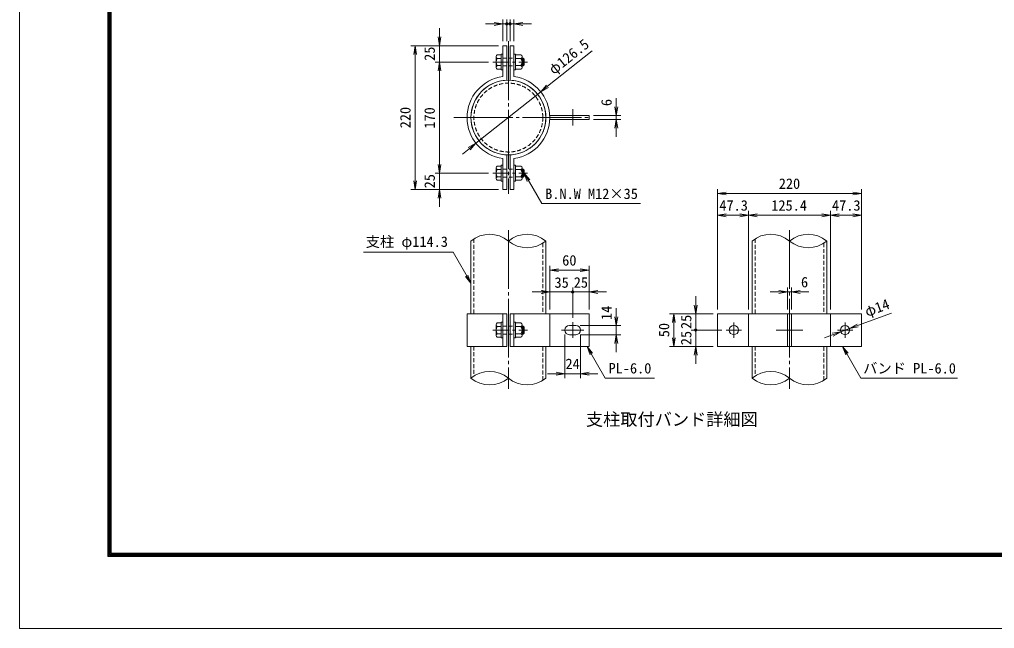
# Model space of a CAD drawing. Units: millimetres, scale not verified, with parts at other scales. Extents: x -6299 to 6301, y -4455 to 4455.
# Drawn here: x -6299 to -1829, y -4455 to -1660 of the extents above; entities that cross this region are included whole.
import ezdxf
from ezdxf.enums import TextEntityAlignment as Align

# ---------------------------------------------------------------- set-up
doc = ezdxf.new("R2010")
doc.units = ezdxf.units.MM
doc.header["$LTSCALE"] = 15
for name, pattern in [('CHAIN1', [8, 5, -1, 1, -1]), ('DASHED1', [1.8, 1.2, -0.6]), ('LONG_CHAIN', [21, 18, -1, 1, -1])]:
    doc.linetypes.add(name, pattern=pattern)
for name, color, linetype, lineweight in [('0-0_D-STR-TXT', 7, 'Continuous', 9), ('0-1_D-TTL', 7, 'Continuous', 9), ('0-2_D-TTL-TXT', 7, 'Continuous', 9), ('0-4_D-STR-DIM', 7, 'Continuous', 9), ('0-5_0', 7, 'Continuous', 9), ('0-7_D-BMK', 2, 'LONG_CHAIN', 9), ('0-8_D-STR3', 3, 'Continuous', 9), ('0-9_GR', 7, 'Continuous', 9), ('0-A_CENTER', 2, 'CHAIN1', 9)]:
    doc.layers.add(name, color=color, linetype=linetype, lineweight=lineweight)
doc.styles.add('ＭＳ ゴシック', font='')
doc.styles.get('ＭＳ ゴシック').set_extended_font_data('MS Gothic')

# ---------------------------------------------------------------- blocks, each defined once
blk = doc.blocks.new('_Open')
at = {"layer": '0-5_0'}
blk.add_line((-15, 2.5), (0, 0), dxfattribs=at)
blk.add_lwpolyline([(-15, -2.5), (0, 0), (-15, 0)], dxfattribs=at)
blk = doc.blocks.new('_DotSmall')
at = {"layer": '0-5_0'}
for p, q in [((1.119, 1.5), (-1.119, 1.5)), ((1.834, -0.371), (-1.834, -0.371))]:
    blk.add_line(p, q, dxfattribs=at)
for points in [[(1.875, 0), (1.86, 0.235), (1.816, 0.466), (1.743, 0.69), (1.643, 0.903), (1.517, 1.102), (1.367, 1.284), (1.195, 1.445), (1.005, 1.583), (0.798, 1.697), (0.579, 1.783), (0.351, 1.842), (0.118, 1.871), (-0.118, 1.871), (-0.351, 1.842), (-0.579, 1.783), (-0.798, 1.697), (-1.005, 1.583), (-1.195, 1.445), (-1.367, 1.284), (-1.517, 1.102), (-1.643, 0.903), (-1.743, 0.69), (-1.816, 0.466), (-1.86, 0.235), (-1.875, 0), (0, 0)], [(-1.875, 0), (-1.86, -0.235), (-1.816, -0.466), (-1.743, -0.69), (-1.643, -0.903), (-1.517, -1.102), (-1.367, -1.284), (-1.195, -1.445), (-1.005, -1.583), (-0.798, -1.697), (-0.579, -1.783), (-0.351, -1.842), (-0.118, -1.871), (0.118, -1.871), (0.351, -1.842), (0.579, -1.783), (0.798, -1.697), (1.005, -1.583), (1.195, -1.445), (1.367, -1.284), (1.517, -1.102), (1.643, -0.903), (1.743, -0.69), (1.816, -0.466), (1.86, -0.235), (1.875, 0), (0, 0)]]:
    blk.add_lwpolyline(points, close=True, dxfattribs=at)

msp = doc.modelspace()

# ---------------------------------------------------------------- linework, layer by layer
at = {"layer": '0-0_D-STR-TXT'}
for points in [[(-3452.19, -2505.38), (-3904.62, -2505.38), (-3984.28, -2367.39)], [(-4722.29, -2728.25), (-4311.81, -2728.25), (-4230.33, -2869.38)], [(-3387.6, -3305.96), (-3613.59, -3305.96), (-3696.41, -3162.52)], [(-1998.48, -3305.96), (-2441.85, -3305.96), (-2524.67, -3162.52)]]:
    msp.add_lwpolyline(points, dxfattribs=at)
at = {"layer": '0-1_D-TTL', "color": 2}
msp.add_lwpolyline([(-6299.16, 4454.87), (6300.84, 4454.87), (6300.84, -4455.13), (-6299.16, -4455.13)], close=True, dxfattribs=at)
at = {"layer": '0-1_D-TTL'}
for points in [[(-5894.16, 4124.87), (5895.84, 4124.87), (5895.84, -4125.13), (-5894.16, -4125.13)], [(-5890.41, 4121.12), (5892.09, 4121.12), (5892.09, -4121.38), (-5890.41, -4121.38)], [(-5886.66, 4117.37), (5888.34, 4117.37), (5888.34, -4117.63), (-5886.66, -4117.63)], [(-5882.91, 4113.62), (5884.59, 4113.62), (5884.59, -4113.88), (-5882.91, -4113.88)], [(-5879.16, 4109.87), (5880.84, 4109.87), (5880.84, -4110.13), (-5879.16, -4110.13)]]:
    msp.add_lwpolyline(points, close=True, dxfattribs=at)
at = {"layer": '0-4_D-STR-DIM'}
for p, q in [((-4123.38, -1680.66), (-4163.38, -1680.66)), ((-4065.38, -1680.66), (-4105.38, -1680.66)), ((-4050.38, -1680.66), (-4090.38, -1680.66)), ((-4083.38, -1760.66), (-4083.38, -1660.66)), ((-4083.38, -1680.66), (-4065.38, -1680.66)), ((-4065.38, -1760.62), (-4065.38, -1660.66)), ((-4065.38, -1760.62), (-4065.38, -1660.66)), ((-4050.38, -1680.66), (-4065.38, -1680.66)), ((-4065.38, -1680.66), (-4025.38, -1680.66)), ((-4050.38, -1760.66), (-4050.38, -1660.66)), ((-4050.38, -1760.62), (-4050.38, -1660.66)), ((-4050.38, -1680.66), (-4010.38, -1680.66)), ((-4032.38, -1680.66), (-4050.38, -1680.66)), ((-4032.38, -1760.66), (-4032.38, -1660.66)), ((-3992.38, -1680.66), (-3952.38, -1680.66)), ((-4373.89, -1740.66), (-4373.89, -1700.66)), ((-4103.38, -1780.66), (-4505.33, -1780.66)), ((-4103.38, -1780.66), (-4393.89, -1780.66)), ((-4373.89, -1855.66), (-4373.89, -1780.66)), ((-4485.33, -2400.66), (-4485.33, -1820.66)), ((-3673.8, -1803.83), (-3878.5, -1967.1)), ((-4149.28, -1855.66), (-4393.89, -1855.66)), ((-4149.28, -1855.66), (-4393.89, -1855.66)), ((-4373.89, -2325.66), (-4373.89, -1895.66)), ((-4373.89, -1895.66), (-4373.89, -1935.66)), ((-4206.46, -2228.69), (-3909.77, -1992.05)), ((-3563.13, -2061.66), (-3563.13, -2021.66)), ((-3668.13, -2101.66), (-3543.13, -2101.66)), ((-3668.13, -2119.66), (-3543.13, -2119.66)), ((-3563.13, -2119.66), (-3563.13, -2101.66)), ((-3563.13, -2159.66), (-3563.13, -2199.66)), ((-4237.73, -2253.63), (-4269, -2278.57)), ((-4373.89, -2325.66), (-4373.89, -2285.66)), ((-4149.28, -2365.66), (-4393.89, -2365.66)), ((-4149.28, -2365.66), (-4393.89, -2365.66)), ((-4373.89, -2440.66), (-4373.89, -2365.66)), ((-4103.38, -2440.66), (-4505.33, -2440.66)), ((-4103.38, -2440.66), (-4393.89, -2440.66)), ((-3099.3, -2990.79), (-3099.3, -2438.89)), ((-2439.3, -2990.79), (-2439.3, -2438.89)), ((-4373.89, -2480.66), (-4373.89, -2520.66)), ((-3059.3, -2458.89), (-2479.3, -2458.89)), ((-3099.3, -2990.79), (-3099.3, -2538.89)), ((-2957.4, -2990.79), (-2957.4, -2538.89)), ((-2957.4, -2990.79), (-2957.4, -2538.89)), ((-2581.2, -2990.79), (-2581.2, -2538.89)), ((-2581.2, -2990.79), (-2581.2, -2538.89)), ((-2439.3, -2990.79), (-2439.3, -2538.89)), ((-3059.3, -2558.89), (-2997.4, -2558.89)), ((-2917.4, -2558.89), (-2621.2, -2558.89)), ((-2541.2, -2558.89), (-2479.3, -2558.89)), ((-3868.13, -2990.79), (-3868.13, -2790.79)), ((-3728.13, -2810.79), (-3828.13, -2810.79)), ((-3688.13, -2990.79), (-3688.13, -2790.79)), ((-3868.13, -2990.79), (-3868.13, -2890.79)), ((-3763.13, -3029.79), (-3763.13, -2890.75)), ((-3763.13, -3029.79), (-3763.13, -2890.79)), ((-3688.13, -2990.79), (-3688.13, -2890.75)), ((-2778.3, -2990.79), (-2778.3, -2890.75)), ((-2760.3, -2990.79), (-2760.3, -2890.75)), ((-3908.13, -2910.79), (-3948.13, -2910.79)), ((-3763.13, -2910.79), (-3868.13, -2910.79)), ((-3728.13, -2910.75), (-3763.13, -2910.75)), ((-3763.13, -2910.79), (-3723.13, -2910.79)), ((-3688.13, -2910.75), (-3728.13, -2910.75)), ((-3648.13, -2910.75), (-3608.13, -2910.75)), ((-3199.3, -2970.79), (-3199.3, -2930.79)), ((-2818.3, -2910.75), (-2858.3, -2910.75)), ((-2778.3, -2910.75), (-2760.3, -2910.75)), ((-2720.3, -2910.75), (-2680.3, -2910.75)), ((-3563.13, -3024.79), (-3563.13, -2984.79)), ((-3119.3, -3010.79), (-3319.3, -3010.79)), ((-3119.3, -3010.79), (-3219.3, -3010.79)), ((-3199.3, -3010.79), (-3199.3, -3050.79)), ((-2301.26, -3007.66), (-2457.03, -3064.78)), ((-3728.26, -3064.79), (-3543.13, -3064.79)), ((-3563.13, -3106.79), (-3563.13, -3064.79)), ((-3299.3, -3120.79), (-3299.3, -3050.79)), ((-3199.3, -3050.79), (-3199.3, -3085.79)), ((-2534.02, -3093.02), (-2494.58, -3078.56)), ((-3799.13, -3105.79), (-3799.13, -3305.79)), ((-3728.26, -3106.79), (-3543.13, -3106.79)), ((-3727.13, -3105.79), (-3727.13, -3305.79)), ((-3079.3, -3085.79), (-3219.3, -3085.79)), ((-3079.3, -3085.79), (-3219.3, -3085.79)), ((-3199.3, -3120.79), (-3199.3, -3085.79)), ((-3199.3, -3160.79), (-3199.3, -3120.79)), ((-2571.57, -3106.79), (-2609.12, -3120.56)), ((-3563.13, -3146.79), (-3563.13, -3186.79)), ((-3119.3, -3160.79), (-3319.3, -3160.79)), ((-3119.3, -3160.79), (-3219.3, -3160.79)), ((-3199.3, -3200.79), (-3199.3, -3240.79)), ((-3839.13, -3285.79), (-3879.13, -3285.79)), ((-3799.13, -3285.79), (-3727.13, -3285.79)), ((-3687.13, -3285.79), (-3647.13, -3285.79))]:
    msp.add_line(p, q, dxfattribs=at)
at = {"layer": '0-5_0'}
for p, q in [((-4083.38, -1922.63), (-4083.38, -1780.66)), ((-4065.38, -1780.66), (-4083.38, -1780.66)), ((-4065.38, -1939.07), (-4065.38, -1780.66)), ((-4050.38, -1939.07), (-4050.38, -1780.66)), ((-4050.38, -1780.66), (-4032.38, -1780.66)), ((-4032.38, -1922.63), (-4032.38, -1780.66)), ((-4114.28, -1830.98), (-4114.28, -1880.34)), ((-4109.57, -1822.81), (-4090.28, -1822.81)), ((-4090.28, -1819.66), (-4090.28, -1891.66)), ((-4090.28, -1819.66), (-4083.38, -1819.66)), ((-4032.38, -1819.66), (-4025.48, -1819.66)), ((-4025.48, -1819.66), (-4025.48, -1891.66)), ((-4000.2, -1822.81), (-4025.48, -1822.81)), ((-3995.48, -1830.98), (-3995.48, -1880.34)), ((-4109.57, -1839.15), (-4090.28, -1839.15)), ((-4109.57, -1872.17), (-4090.28, -1872.17)), ((-4000.2, -1839.15), (-4025.48, -1839.15)), ((-4000.2, -1872.17), (-4025.48, -1872.17)), ((-3995.48, -1837.66), (-3989.78, -1837.66)), ((-3995.48, -1842.16), (-3985.28, -1842.16)), ((-3995.48, -1869.16), (-3985.28, -1869.16)), ((-3995.48, -1873.66), (-3989.78, -1873.66)), ((-3989.78, -1837.66), (-3989.78, -1873.66)), ((-3989.78, -1837.66), (-3985.28, -1842.16)), ((-3989.78, -1873.66), (-3985.28, -1869.16)), ((-3985.28, -1842.16), (-3985.28, -1869.16)), ((-4109.57, -1888.51), (-4090.28, -1888.51)), ((-4090.28, -1891.66), (-4083.38, -1891.66)), ((-4032.38, -1891.66), (-4025.48, -1891.66)), ((-4000.2, -1888.51), (-4025.48, -1888.51)), ((-3868.35, -2101.66), (-3688.13, -2101.66)), ((-3868.35, -2119.66), (-3688.13, -2119.66)), ((-3688.13, -2101.66), (-3688.13, -2119.66)), ((-4083.38, -2298.69), (-4083.38, -2440.66)), ((-4065.38, -2282.25), (-4065.38, -2440.66)), ((-4050.38, -2282.25), (-4050.38, -2440.66)), ((-4032.38, -2298.69), (-4032.38, -2440.66)), ((-4114.28, -2340.98), (-4114.28, -2390.34)), ((-4109.57, -2332.81), (-4090.28, -2332.81)), ((-4109.57, -2349.15), (-4090.28, -2349.15)), ((-4090.28, -2329.66), (-4090.28, -2401.66)), ((-4090.28, -2329.66), (-4083.38, -2329.66)), ((-4032.38, -2329.66), (-4025.48, -2329.66)), ((-4025.48, -2329.66), (-4025.48, -2401.66)), ((-4000.2, -2332.81), (-4025.48, -2332.81)), ((-4000.2, -2349.15), (-4025.48, -2349.15)), ((-3995.48, -2340.98), (-3995.48, -2390.34)), ((-3995.48, -2347.66), (-3989.78, -2347.66)), ((-3995.48, -2352.16), (-3985.28, -2352.16)), ((-3989.78, -2347.66), (-3989.78, -2383.66)), ((-3989.78, -2347.66), (-3985.28, -2352.16)), ((-3985.28, -2352.16), (-3985.28, -2379.16)), ((-4109.57, -2382.17), (-4090.28, -2382.17)), ((-4109.57, -2398.51), (-4090.28, -2398.51)), ((-4090.28, -2401.66), (-4083.38, -2401.66)), ((-4032.38, -2401.66), (-4025.48, -2401.66)), ((-4000.2, -2382.17), (-4025.48, -2382.17)), ((-4000.2, -2398.51), (-4025.48, -2398.51)), ((-3995.48, -2379.16), (-3985.28, -2379.16)), ((-3995.48, -2383.66), (-3989.78, -2383.66)), ((-3989.78, -2383.66), (-3985.28, -2379.16)), ((-4065.38, -2440.66), (-4083.38, -2440.66)), ((-4050.38, -2440.66), (-4032.38, -2440.66)), ((-4229.33, -2676.96), (-4229.33, -3010.79)), ((-3886.43, -2676.96), (-3886.43, -3010.79)), ((-2940.75, -2676.96), (-2940.75, -3010.79)), ((-2597.85, -2676.96), (-2597.85, -3010.79)), ((-4247.63, -3010.79), (-4065.38, -3010.79)), ((-4247.63, -3160.79), (-4247.63, -3010.79)), ((-4083.38, -3010.79), (-4083.38, -3160.79)), ((-4065.38, -3010.79), (-4065.38, -3160.79)), ((-4050.38, -3010.79), (-3688.13, -3010.79)), ((-4050.38, -3010.79), (-4050.38, -3160.79)), ((-4032.38, -3010.79), (-4032.38, -3160.79)), ((-3868.13, -3010.79), (-3868.13, -3160.79)), ((-3688.13, -3010.79), (-3688.13, -3160.79)), ((-3099.3, -3010.79), (-2439.3, -3010.79)), ((-3099.3, -3010.79), (-3099.3, -3160.79)), ((-2957.4, -3010.79), (-2957.4, -3160.79)), ((-2778.3, -3010.79), (-2778.3, -3160.79)), ((-2760.3, -3010.79), (-2760.3, -3160.79)), ((-2581.2, -3010.79), (-2581.2, -3160.79)), ((-2439.3, -3010.79), (-2439.3, -3160.79)), ((-4114.28, -3061.11), (-4114.28, -3110.47)), ((-4109.57, -3052.94), (-4090.28, -3052.94)), ((-4109.57, -3069.27), (-4090.28, -3069.27)), ((-4090.28, -3049.79), (-4090.28, -3121.79)), ((-4090.28, -3049.79), (-4083.38, -3049.79)), ((-4032.38, -3049.79), (-4025.48, -3049.79)), ((-4025.48, -3049.79), (-4025.48, -3121.79)), ((-4000.2, -3052.94), (-4025.48, -3052.94)), ((-4000.2, -3069.27), (-4025.48, -3069.27)), ((-3995.48, -3061.11), (-3995.48, -3110.47)), ((-3995.48, -3067.79), (-3989.78, -3067.79)), ((-3995.48, -3072.29), (-3985.28, -3072.29)), ((-3989.78, -3067.79), (-3989.78, -3103.79)), ((-3989.78, -3067.79), (-3985.28, -3072.29)), ((-3985.28, -3072.29), (-3985.28, -3099.29)), ((-3778.13, -3064.79), (-3748.13, -3064.79)), ((-4109.57, -3102.3), (-4090.28, -3102.3)), ((-4109.57, -3118.64), (-4090.28, -3118.64)), ((-4090.28, -3121.79), (-4083.38, -3121.79)), ((-4032.38, -3121.79), (-4025.48, -3121.79)), ((-4000.2, -3102.3), (-4025.48, -3102.3)), ((-4000.2, -3118.64), (-4025.48, -3118.64)), ((-3995.48, -3099.29), (-3985.28, -3099.29)), ((-3995.48, -3103.79), (-3989.78, -3103.79)), ((-3989.78, -3103.79), (-3985.28, -3099.29)), ((-3778.13, -3106.79), (-3748.13, -3106.79)), ((-4247.63, -3160.79), (-4065.38, -3160.79)), ((-4229.33, -3160.79), (-4229.33, -3305.96)), ((-4050.38, -3160.79), (-3688.13, -3160.79)), ((-3886.43, -3305.96), (-3886.43, -3160.79)), ((-3099.3, -3160.79), (-2439.3, -3160.79)), ((-2940.75, -3160.79), (-2940.75, -3305.96)), ((-2597.85, -3305.96), (-2597.85, -3160.79))]:
    msp.add_line(p, q, dxfattribs=at)
for centre in [(-3024.3, -3085.79), (-2514.3, -3085.79)]:
    msp.add_circle(centre, 21, dxfattribs=at)
for centre, radius, start, end in [((-4104.85, -1830.98), 9.43, 120, 240), ((-4004.91, -1830.98), 9.43, 300, 60), ((-4083.01, -1855.66), 31.27, 148.12432, 211.87568), ((-4104.85, -1880.34), 9.43, 120, 240), ((-4026.75, -1855.66), 31.27, 328.12432, 31.87568), ((-4004.91, -1880.34), 9.43, 300, 60), ((-4057.88, -2110.66), 189.75, 97.72319, 262.27681), ((-4057.88, -2110.66), 171.75, 92.50279, 267.49721), ((-4057.88, -2110.66), 171.75, 272.50279, 87.49721), ((-4057.88, -2110.66), 189.75, 277.72319, 82.27681), ((-4104.85, -2340.98), 9.43, 120, 240), ((-4083.01, -2365.66), 31.27, 148.12432, 211.87568), ((-4004.91, -2340.98), 9.43, 300, 60), ((-4026.75, -2365.66), 31.27, 328.12432, 31.87568), ((-4104.85, -2390.34), 9.43, 120, 240), ((-4004.91, -2390.34), 9.43, 300, 60), ((-4143.61, -2780.52), 134.44, 50.38442, 129.61558), ((-3972.16, -2780.52), 134.44, 50.38442, 129.61558), ((-3972.16, -2573.39), 134.44, 230.38442, 309.61558), ((-2855.02, -2780.52), 134.44, 50.38442, 129.61558), ((-2683.58, -2780.52), 134.44, 50.38442, 129.61558), ((-2683.58, -2573.39), 134.44, 230.38442, 309.61558), ((-4104.85, -3061.11), 9.43, 120, 240), ((-4083.01, -3085.79), 31.27, 148.12432, 211.87568), ((-4004.91, -3061.11), 9.43, 300, 60), ((-4026.75, -3085.79), 31.27, 328.12432, 31.87568), ((-3778.13, -3085.79), 21, 90, 270), ((-3748.13, -3085.79), 21, 270, 90), ((-4104.85, -3110.47), 9.43, 120, 240), ((-4004.91, -3110.47), 9.43, 300, 60), ((-4143.61, -3409.53), 134.44, 50.38442, 129.61558), ((-4143.61, -3202.4), 134.44, 230.38442, 309.61558), ((-3972.16, -3202.4), 134.44, 230.38442, 309.61558), ((-2855.02, -3409.53), 134.44, 50.38442, 129.61558), ((-2855.02, -3202.4), 134.44, 230.38442, 309.61558), ((-2683.58, -3202.4), 134.44, 230.38442, 309.61558)]:
    msp.add_arc(centre, radius, start, end, dxfattribs=at)
at = {"layer": '0-7_D-BMK'}
for p, q in [((-4057.88, -1760.18), (-4057.88, -2460.18)), ((-4307.88, -2110.66), (-3688.13, -2110.66)), ((-4057.88, -2626.96), (-4057.88, -3355.96)), ((-2769.3, -2626.96), (-2769.3, -3355.96)), ((-3763.13, -3049.79), (-3763.13, -3121.79)), ((-3024.3, -3050.79), (-3024.3, -3120.79)), ((-2514.3, -3050.79), (-2514.3, -3120.79)), ((-3814.13, -3085.79), (-3712.13, -3085.79)), ((-2989.3, -3085.79), (-3059.3, -3085.79)), ((-2708.12, -3085.79), (-2830.47, -3085.79)), ((-2549.3, -3085.79), (-2479.3, -3085.79))]:
    msp.add_line(p, q, dxfattribs=at)
at = {"layer": '0-8_D-STR3', "color": 4, "linetype": 'DASHED1'}
for p, q in [((-4215.83, -2667.13), (-4215.83, -3010.79)), ((-2927.25, -2667.13), (-2927.25, -3010.79)), ((-3899.93, -2686.78), (-3899.93, -3010.79)), ((-2611.35, -2686.78), (-2611.35, -3010.79)), ((-4215.83, -3160.79), (-4215.83, -3296.14)), ((-3899.93, -3315.79), (-3899.93, -3160.79)), ((-2927.25, -3160.79), (-2927.25, -3296.14)), ((-2611.35, -3315.79), (-2611.35, -3160.79))]:
    msp.add_line(p, q, dxfattribs=at)
msp.add_circle((-4057.88, -2110.66), 157.95, dxfattribs=at)
at = {"layer": '0-9_GR', "color": 4, "linetype": 'DASHED1'}
for p, q in [((-4083.38, -1837.66), (-4032.38, -1837.66)), ((-4083.38, -1873.66), (-4032.38, -1873.66)), ((-4083.38, -2347.66), (-4032.38, -2347.66)), ((-4083.38, -2383.66), (-4032.38, -2383.66)), ((-4083.38, -3067.79), (-4032.38, -3067.79)), ((-4083.38, -3103.79), (-4032.38, -3103.79))]:
    msp.add_line(p, q, dxfattribs=at)
at = {"layer": '0-9_GR', "color": 4}
msp.add_circle((-4057.88, -2110.66), 171.45, dxfattribs=at)
at = {"layer": '0-A_CENTER'}
for p, q in [((-4129.28, -1855.66), (-3970.28, -1855.66)), ((-3763.13, -2071.66), (-3763.13, -2149.66)), ((-4129.28, -2365.66), (-3970.28, -2365.66)), ((-4129.28, -3085.79), (-3970.28, -3085.79))]:
    msp.add_line(p, q, dxfattribs=at)

# ---------------------------------------------------------------- block references
at = {"layer": '0-0_D-STR-TXT', "xscale": 2.666667, "yscale": 2.666667}
for p, rotation in [((-3985.28, -2365.66), 120), ((-4229.33, -2871.11), 300), ((-3697.41, -3160.79), 120), ((-2525.67, -3160.79), 120)]:
    msp.add_blockref('_Open', p, dxfattribs=dict(at, rotation=rotation))
at = {"layer": '0-4_D-STR-DIM', "xscale": 2.666667, "yscale": 2.666667}
for name, p in [('_Open', (-4083.38, -1680.66)), ('_DotSmall', (-4065.38, -1680.66)), ('_DotSmall', (-4050.38, -1680.66)), ('_Open', (-2439.3, -2458.89)), ('_Open', (-2957.4, -2558.89)), ('_Open', (-2581.2, -2558.89)), ('_Open', (-2439.3, -2558.89)), ('_Open', (-3688.13, -2810.79)), ('_Open', (-3868.13, -2910.79)), ('_Open', (-2778.3, -2910.75)), ('_Open', (-3799.13, -3285.79))]:
    msp.add_blockref(name, p, dxfattribs=at)
for name, p, rotation in [('_DotSmall', (-4065.38, -1680.66), 180), ('_DotSmall', (-4050.38, -1680.66), 180), ('_Open', (-4032.38, -1680.66), 180), ('_Open', (-4373.89, -1780.66), 270), ('_Open', (-4485.33, -1780.66), 90), ('_Open', (-4373.89, -1855.66), 90), ('_Open', (-4373.89, -1855.66), 90), ('_Open', (-3909.77, -1992.05), 218.57641), ('_Open', (-3563.13, -2101.66), 270), ('_Open', (-3563.13, -2119.66), 90), ('_Open', (-4206.46, -2228.69), 38.57641), ('_Open', (-4373.89, -2365.66), 270), ('_Open', (-4373.89, -2365.66), 270), ('_Open', (-4485.33, -2440.66), 270), ('_Open', (-4373.89, -2440.66), 90), ('_Open', (-3099.3, -2458.89), 180), ('_Open', (-3099.3, -2558.89), 180), ('_Open', (-2957.4, -2558.89), 180), ('_Open', (-2581.2, -2558.89), 180), ('_Open', (-3868.13, -2810.79), 180), ('_Open', (-3688.13, -2910.75), 180), ('_Open', (-2760.3, -2910.75), 180), ('_DotSmall', (-3763.13, -2910.75), 180), ('_DotSmall', (-3763.13, -2910.79), 180), ('_Open', (-3199.3, -3010.79), 270), ('_Open', (-3563.13, -3064.79), 270), ('_Open', (-3299.3, -3010.79), 90), ('_DotSmall', (-3199.3, -3085.79), 90), ('_DotSmall', (-3199.3, -3085.79), 270), ('_Open', (-2494.58, -3078.56), 200.13904), ('_Open', (-3563.13, -3106.79), 90), ('_Open', (-3299.3, -3160.79), 270), ('_Open', (-2534.02, -3093.02), 20.13904), ('_Open', (-3199.3, -3160.79), 90), ('_Open', (-3727.13, -3285.79), 180)]:
    msp.add_blockref(name, p, dxfattribs=dict(at, rotation=rotation))

# ---------------------------------------------------------------- texts
at = {"layer": '0-0_D-STR-TXT', "style": 'ＭＳ ゴシック'}
for s, p in [('B.N.W M12×35', (-3889.25, -2498.63)), ('支柱 φ114.3', (-4712.03, -2718.46)), ('PL-6.0', (-3598.6, -3299.22)), ('バンド PL-6.0', (-2431.79, -3299.34))]:
    msp.add_text(s, height=48.06, dxfattribs=at).set_placement(p, align=Align.BOTTOM_LEFT)
at = {"layer": '0-2_D-TTL-TXT', "style": 'ＭＳ ゴシック'}
msp.add_text('支柱取付バンド詳細図', height=57.73, dxfattribs=at).set_placement((-3702.15, -3541.61), align=Align.BOTTOM_LEFT)
at = {"layer": '0-4_D-STR-DIM', "style": 'ＭＳ ゴシック'}
for s, rotation, p in [('φ126.5', 38.576, (-3840.71, -1927.37)), ('25', 90, (-4380.64, -1850.26)), ('6', 90, (-3569.88, -2057.89)), ('220', 90, (-4492.08, -2159.66)), ('170', 90, (-4380.64, -2161.31)), ('25', 90, (-4380.64, -2435.26)), ('φ14', 20.139, (-2408.6, -3039.04)), ('14', 90, (-3569.88, -3039.31)), ('25', 90, (-3204.52, -3080.85)), ('50', 90, (-3306.05, -3118.41)), ('25', 90, (-3204.52, -3154.93))]:
    msp.add_text(s, height=48.06, rotation=rotation, dxfattribs=at).set_placement(p, align=Align.BOTTOM_LEFT)
for s, p in [('220', (-2818.3, -2452.14)), ('47.3', (-3090.76, -2552.14)), ('125.4', (-2852.57, -2552.14)), ('47.3', (-2574.35, -2552.14)), ('60', (-3811.13, -2804.04)), ('35', (-3846.5, -2905.89)), ('25', (-3758.19, -2905.53)), ('6', (-2716.52, -2904)), ('24', (-3796.01, -3279.04))]:
    msp.add_text(s, height=48.06, dxfattribs=at).set_placement(p, align=Align.BOTTOM_LEFT)

doc.saveas('drawing.dxf')
